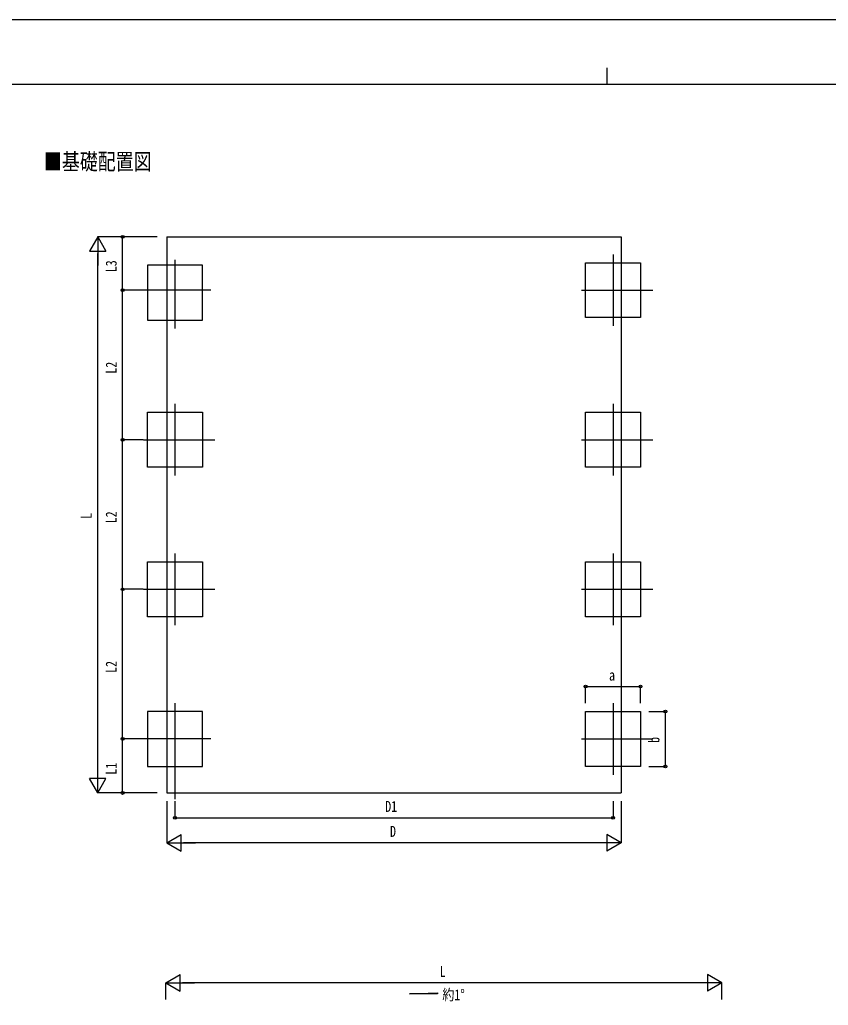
# Model space of a CAD drawing. Units: millimetres, scale not verified. Extents: x -16820 to 16820, y -11880 to 11880.
# Drawn here: x -7088 to 2645, y 22 to 11880 of the extents above; entities that cross this region are included whole.
import ezdxf
from ezdxf.enums import TextEntityAlignment as Align

# ---------------------------------------------------------------- set-up
doc = ezdxf.new("R2010")
doc.units = ezdxf.units.MM
doc.header["$LTSCALE"] = 50
for name, color, linetype in [('0-2_USER1', 3, 'Continuous'), ('0-4_YKK_12', 2, 'Continuous'), ('0-6_YKK_A1', 4, 'Continuous'), ('0-7_YKK_D', 6, 'Continuous'), ('0-8_YKK_ZWAK', 7, 'Continuous')]:
    doc.layers.add(name, color=color, linetype=linetype)
doc.styles.add('ＭＳ ゴシック', font='')
doc.styles.get('ＭＳ ゴシック').set_extended_font_data('MS Gothic')

msp = doc.modelspace()

# ---------------------------------------------------------------- linework, layer by layer
at = {"layer": '0-4_YKK_12'}
for p, q in [((54.08, 9056.7), (54.08, 8196.7)), ((-5218.92, 8992.33), (-5218.92, 8166.7)), ((-4788.92, 8626.7), (-5648.92, 8626.7)), ((-325.92, 8626.7), (534.08, 8626.7)), ((-5218.92, 7256.7), (-5218.92, 6396.7)), ((54.08, 7256.7), (54.08, 6396.7)), ((-5598.92, 6826.7), (-4738.92, 6826.7)), ((-325.92, 6826.7), (534.08, 6826.7)), ((-5218.92, 5456.7), (-5218.92, 4596.7)), ((54.08, 5456.7), (54.08, 4596.7)), ((-5598.92, 5026.7), (-4738.92, 5026.7)), ((-325.92, 5026.7), (534.08, 5026.7)), ((-5218.92, 3656.7), (-5218.92, 2500.63)), ((54.08, 3656.7), (54.08, 2796.7)), ((-4788.92, 3226.7), (-5648.92, 3226.7)), ((-325.92, 3226.7), (534.08, 3226.7))]:
    msp.add_line(p, q, dxfattribs=at)
at = {"layer": '0-6_YKK_A1'}
for p, q in [((-5317.42, 9268.33), (-5317.42, 2576.89)), ((-5548.92, 3556.7), (-5548.92, 2896.7)), ((-5317.42, 2576.89), (152.58, 2576.89)), ((-2395.73, 160.77), (-2059.73, 173.19)), ((-2059.73, 160.77), (-2395.73, 160.77)), ((-2059.73, 173.19), (-2059.73, 160.77))]:
    msp.add_line(p, q, dxfattribs=at)
msp.add_lwpolyline([(-5317.42, 9268.33), (152.58, 9268.33), (152.58, 2576.89)], dxfattribs=at)
for points in [[(-4888.92, 8266.7), (-4888.92, 8926.7), (-5548.92, 8926.7), (-5548.92, 8266.7)], [(-275.92, 8296.7), (-275.92, 8956.7), (384.08, 8956.7), (384.08, 8296.7)], [(-5548.92, 6496.7), (-5548.92, 7156.7), (-4888.92, 7156.7), (-4888.92, 6496.7)], [(-275.92, 6496.7), (-275.92, 7156.7), (384.08, 7156.7), (384.08, 6496.7)], [(-5548.92, 4696.7), (-5548.92, 5356.7), (-4888.92, 5356.7), (-4888.92, 4696.7)], [(-275.92, 4696.7), (-275.92, 5356.7), (384.08, 5356.7), (384.08, 4696.7)], [(-4888.92, 2896.7), (-4888.92, 3556.7), (-5548.92, 3556.7), (-5548.92, 2896.7)], [(-275.92, 2896.7), (-275.92, 3556.7), (384.08, 3556.7), (384.08, 2896.7)]]:
    msp.add_lwpolyline(points, close=True, dxfattribs=at)
at = {"layer": '0-7_YKK_D'}
for p, q in [((-6148.92, 9268.33), (-6248.92, 9095.13)), ((-5434.42, 9268.33), (-6149.92, 9268.33)), ((-6148.92, 9268.33), (-6048.92, 9095.13)), ((-6148.92, 9268.33), (-6148.92, 8921.92)), ((-5434.42, 9268.33), (-5849.92, 9268.33)), ((-5848.92, 8626.7), (-5848.92, 9268.33)), ((-6248.92, 9095.13), (-6048.92, 9095.13)), ((-6148.92, 2776.89), (-6148.92, 9068.33)), ((-5649.92, 8626.7), (-5849.92, 8626.7)), ((-5649.92, 8626.7), (-5849.92, 8626.7)), ((-5848.92, 6826.7), (-5848.92, 8626.7)), ((-5599.92, 6826.7), (-5849.92, 6826.7)), ((-5599.92, 6826.7), (-5849.92, 6826.7)), ((-5848.92, 5026.7), (-5848.92, 6826.7)), ((-5599.92, 5026.7), (-5849.92, 5026.7)), ((-5599.92, 5026.7), (-5849.92, 5026.7)), ((-5848.92, 3226.7), (-5848.92, 5026.7)), ((-275.92, 3656.7), (-275.92, 3857.7)), ((-275.92, 3856.7), (384.08, 3856.7)), ((384.08, 3656.7), (384.08, 3857.7)), ((484.08, 3556.7), (685.08, 3556.7)), ((684.08, 2896.7), (684.08, 3556.7)), ((-5649.92, 3226.7), (-5849.92, 3226.7)), ((-5649.92, 3226.7), (-5849.92, 3226.7)), ((-5848.92, 2576.89), (-5848.92, 3226.7)), ((-6148.92, 2576.89), (-6148.92, 2923.3)), ((484.08, 2896.7), (685.08, 2896.7)), ((-6148.92, 2576.89), (-6248.92, 2750.1)), ((-6048.92, 2750.1), (-6248.92, 2750.1)), ((-6148.92, 2576.89), (-6048.92, 2750.1)), ((-5434.42, 2576.89), (-6149.92, 2576.89)), ((-5434.42, 2576.89), (-5849.92, 2576.89)), ((-5317.42, 2476.89), (-5317.42, 1975.89)), ((-5218.92, 2476.89), (-5218.92, 2275.89)), ((54.08, 2476.89), (54.08, 2275.89)), ((152.58, 2476.89), (152.58, 1975.89)), ((-5218.92, 2276.89), (54.08, 2276.89)), ((-5317.42, 1976.89), (-5144.22, 2076.89)), ((-5144.22, 1876.89), (-5144.22, 2076.89)), ((152.58, 1976.89), (-20.63, 2076.89)), ((-20.63, 2076.89), (-20.63, 1876.89)), ((-5317.42, 1976.89), (-5144.22, 1876.89)), ((-5317.42, 1976.89), (-4971.01, 1976.89)), ((-47.42, 1976.89), (-5117.42, 1976.89)), ((152.58, 1976.89), (-193.83, 1976.89)), ((152.58, 1976.89), (-20.63, 1876.89)), ((-5329.22, 290.89), (-5156.02, 390.89)), ((-5156.02, 190.89), (-5156.02, 390.89)), ((1362.22, 290.89), (1189.01, 390.89)), ((1189.01, 390.89), (1189.01, 190.89)), ((-5329.22, 90.89), (-5329.22, 291.89)), ((-5329.22, 290.89), (-5156.02, 190.89)), ((-5329.22, 290.89), (-4982.81, 290.89)), ((1162.22, 290.89), (-5129.22, 290.89)), ((1362.22, 290.89), (1015.8, 290.89)), ((1362.22, 290.89), (1189.01, 190.89)), ((1362.22, 90.89), (1362.22, 291.89))]:
    msp.add_line(p, q, dxfattribs=at)
for centre in [(-5848.92, 9268.33), (-5848.92, 8626.7), (-5848.92, 8626.7), (-5848.92, 6826.7), (-5848.92, 6826.7), (-5848.92, 5026.7), (-5848.92, 5026.7), (-275.92, 3856.7), (384.08, 3856.7), (684.08, 3556.7), (-5848.92, 3226.7), (-5848.92, 3226.7), (684.08, 2896.7), (-5848.92, 2576.89), (-5218.92, 2276.89), (54.08, 2276.89)]:
    msp.add_circle(centre, 17, dxfattribs=at)
at = {"layer": '0-8_YKK_ZWAK'}
for p, q in [((-19.92, 11300), (-19.92, 11100)), ((15580.08, 11100), (-15619.92, 11100))]:
    msp.add_line(p, q, dxfattribs=at)
msp.add_lwpolyline([(-16820, -11880), (16820, -11880), (16820, 11880), (-16820, 11880)], close=True, dxfattribs=at)

# ---------------------------------------------------------------- texts
at = {"layer": '0-2_USER1', "style": 'ＭＳ ゴシック', "width": 0.8}
msp.add_text('■基礎配置図', height=197.9, dxfattribs=at).set_placement((-6795.83, 10014.99), align=Align.BOTTOM_LEFT)
at = {"layer": '0-6_YKK_A1', "style": 'ＭＳ ゴシック', "width": 0.8}
msp.add_text('約1°', height=132, dxfattribs=at).set_placement((-1999.86, 43.11), align=Align.BOTTOM_LEFT)
at = {"layer": '0-7_YKK_D', "style": 'ＭＳ ゴシック', "width": 0.8}
for s, p in [('L3', (-5880.92, 8841.91)), ('L2', (-5880.92, 7621.1)), ('L', (-6180.92, 5874.61)), ('L2', (-5880.92, 5821.1)), ('L2', (-5880.92, 4021.1)), ('b', (652.08, 3178.7)), ('L1', (-5880.92, 2796.2))]:
    msp.add_text(s, height=132, rotation=90, dxfattribs=at).set_placement(p, align=Align.BOTTOM_LEFT)
for s, p in [('a', (6.08, 3888.7)), ('D1', (-2688.02, 2308.89)), ('D', (-2630.42, 2008.89)), ('L', (-2031.5, 322.89))]:
    msp.add_text(s, height=132, dxfattribs=at).set_placement(p, align=Align.BOTTOM_LEFT)

doc.saveas('drawing.dxf')
